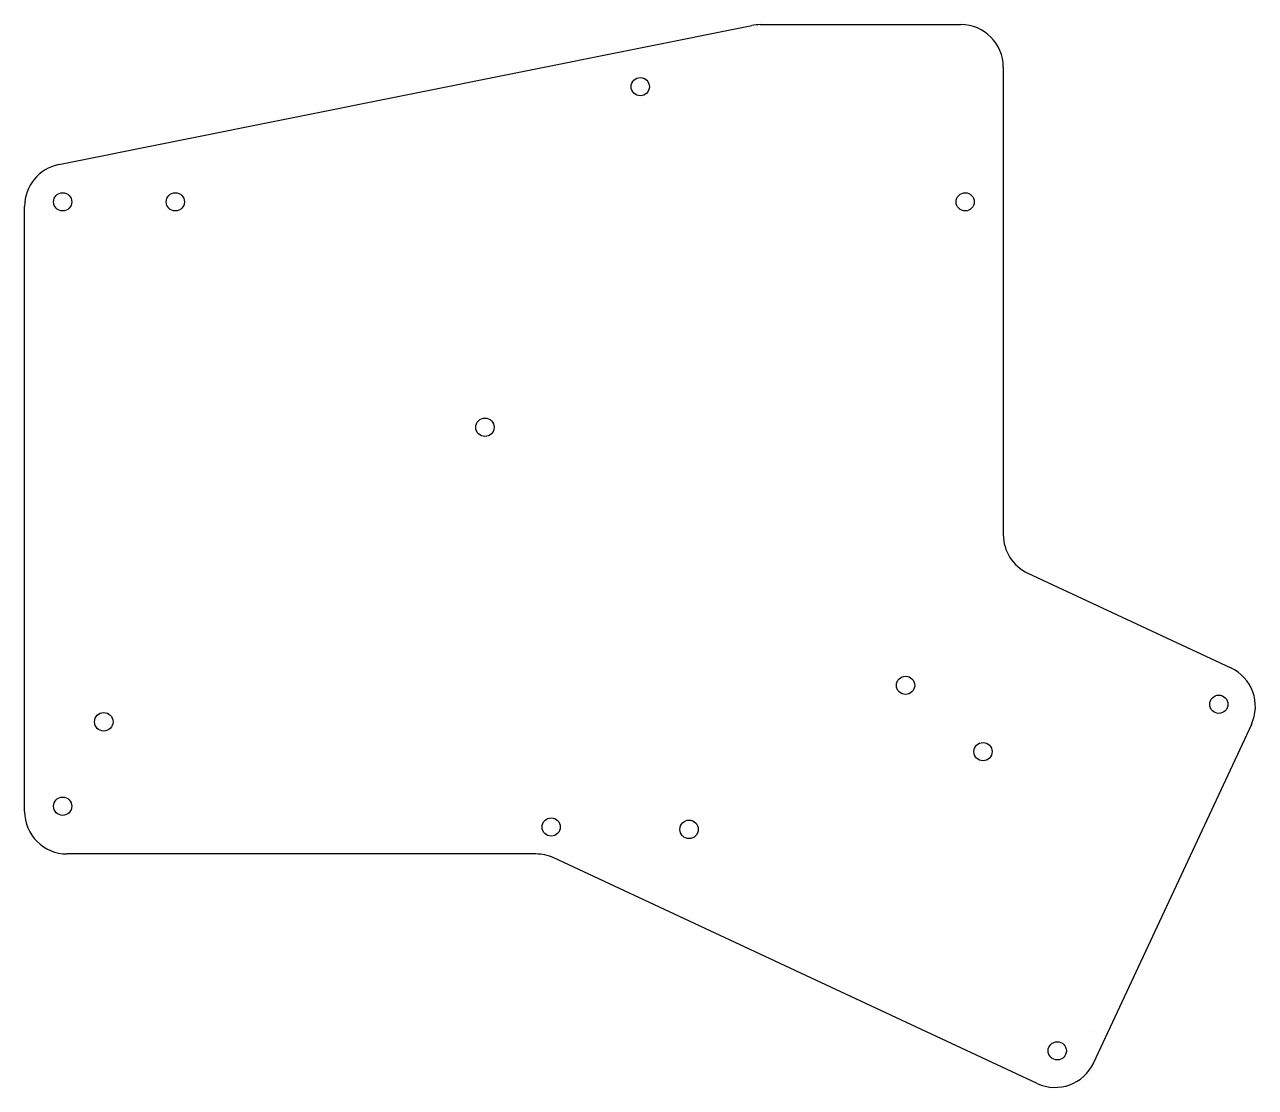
# Model space of a CAD drawing. Header units: millimetres. Extents: x 20 to 223, y 7 to 182.
import ezdxf

# ---------------------------------------------------------------- set-up
doc = ezdxf.new("R2010")
doc.units = ezdxf.units.MM
doc.layers.get('0').update_dxf_attribs({"lineweight": 25, "true_color": 0xffffff})

msp = doc.modelspace()

# ---------------------------------------------------------------- linework, layer by layer
at = {"color": 7}
for p, q in [((25.62, 158.68), (139.71, 181.58)), ((141.09, 181.72), (174.09, 181.72)), ((181.09, 174.72), (181.09, 151.82)), ((20, 52.27), (20, 151.82)), ((181.09, 151.82), (181.09, 97.81))]:
    msp.add_line(p, q, dxfattribs=at)
at = {"color": 7, "true_color": 0xff0000}
for p, q in [((185.13, 91.47), (218.54, 75.89)), ((221.92, 66.58), (195.96, 10.9)), ((104.13, 45.27), (27, 45.27)), ((186.66, 7.52), (107.09, 44.61)), ((196, 16), (196, 16)), ((196, 16), (196, 16))]:
    msp.add_line(p, q, dxfattribs=at)
at = {"color": 1}
for centre, radius in [((121.33, 171.51), 1.5), ((26.26, 152.56), 1.5), ((44.81, 152.56), 1.5), ((174.82, 152.56), 1.5), ((95.77, 115.47), 1.52), ((165, 73), 1.5), ((216.56, 69.9), 1.5), ((33.03, 67.01), 1.52), ((177.75, 62.1), 1.5), ((26.26, 53.12), 1.5), ((106.67, 49.71), 1.5), ((129.37, 49.31), 1.52), ((189.97, 12.88), 1.5)]:
    msp.add_circle(centre, radius, dxfattribs=at)
at = {"color": 7}
for centre, start, end in [((141.09, 174.72), 90, 101.3495), ((174.09, 174.72), 0, 90), ((27, 151.82), 101.3495, 180)]:
    msp.add_arc(centre, 7, start, end, dxfattribs=at)
at = {"color": 7, "true_color": 0xff0000}
for centre, start, end in [((188.09, 97.81), 180, 245.0019), ((215.58, 69.54), 335.0002, 65.0019), ((27, 52.27), 180, 270), ((104.13, 38.27), 65.0046, 90), ((189.62, 13.86), 245.0046, 335.0002)]:
    msp.add_arc(centre, 7, start, end, dxfattribs=at)

doc.saveas('drawing.dxf')
